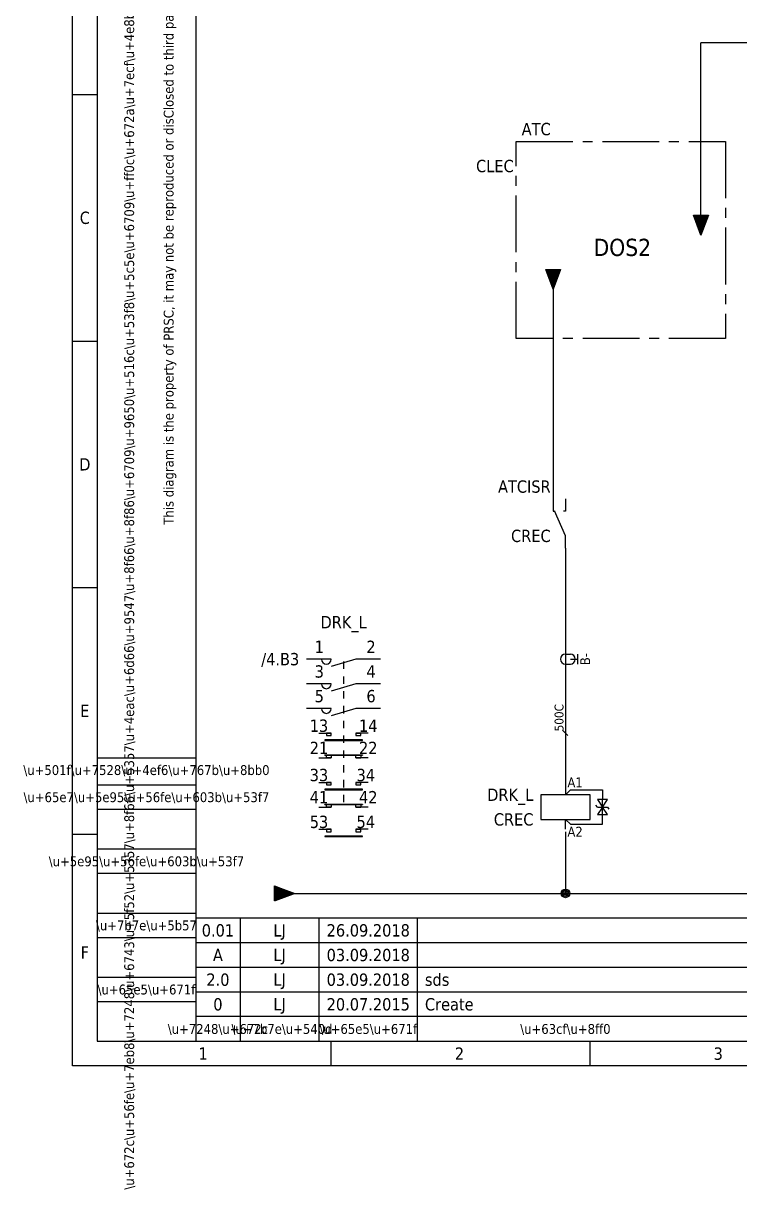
# Model space of a CAD drawing. Extents: x -10 to 420, y -25 to 386.
# Drawn here: x -10 to 135.3, y -25.1 to 211.4 of the extents above; entities that cross this region are included whole.
import ezdxf
from ezdxf.enums import TextEntityAlignment as Align

# ---------------------------------------------------------------- set-up
doc = ezdxf.new("R2010")
doc.units = 0
for name, pattern in [('LTY1', [0]), ('LTY3', [3, 1.5, -1.5]), ('LTY6', [17.5, 11.5, -2, 2, -2])]:
    doc.linetypes.add(name, pattern=pattern)
for name, color, linetype in [('GRAFIK', 7, 'LTY1'), ('PEN1', 7, 'LTY1'), ('PEN2', 7, 'LTY1'), ('PEN3', 7, 'LTY1'), ('PEN4', 7, 'LTY1'), ('PEN5', 7, 'LTY1'), ('PEN6', 7, 'LTY1'), ('SF', 7, 'LTY1'), ('SYMBOL', 7, 'LTY1')]:
    doc.layers.add(name, color=color, linetype=linetype)
doc.styles.get("Standard").update_dxf_attribs({"font": 'Tahoma'})

# ---------------------------------------------------------------- blocks, each defined once
blk = doc.blocks.new('CD_A3L_PRSC_SHH')
at = {"layer": 'PEN2', "linetype": 'LTY1'}
for p, q in [((0, 0), (0, 297)), ((5, 292), (5, 5)), ((0, 197), (5, 197)), ((0, 97), (5, 97)), ((5, 62.5), (25, 62.5)), ((25, 52), (5, 52)), ((0, 47), (5, 47)), ((5, 44), (25, 44)), ((25, 39), (5, 39)), ((5, 31), (25, 31)), ((34, 30), (34, 5)), ((50, 30), (50, 5)), ((70, 5), (70, 30)), ((25, 26), (5, 26)), ((25, 25), (157.5, 25)), ((25, 20), (157.5, 20)), ((5, 18), (25, 18)), ((25, 15), (157.5, 15)), ((25, 13), (5, 13)), ((157.5, 10), (25, 10)), ((5, 5), (25, 5)), ((52.5, 0), (52.5, 5)), ((105, 0), (105, 5)), ((420, 0), (0, 0))]:
    blk.add_line(p, q, dxfattribs=at)
at = {"layer": 'PEN3', "linetype": 'LTY1'}
for p, q in [((25, 292), (25, 5)), ((0, 147), (5, 147)), ((5, 57), (25, 57)), ((415, 30), (25, 30)), ((25, 5), (415, 5))]:
    blk.add_line(p, q, dxfattribs=at)
at = {"layer": 'PEN1', "flags": 8}
blk.add_attdef('CODE_68', text='', height=3.5, rotation=180, dxfattribs=at).set_placement((51.5, 289.25), align=Align.CENTER)
for tag, p in [('CODE_66', (262.5, 20.75)), ('CODE_65', (366, 17.75)), ('CODE_4006', (407.5, 18.25)), ('CODE_12778', (394, 6.75))]:
    blk.add_attdef(tag, text='', height=3.5, dxfattribs=at).set_placement(p, align=Align.CENTER)
blk.add_attdef('CODE_62', text='', height=3.5, dxfattribs=at).set_placement((405.8, 6.75), align=Align.RIGHT)
blk.add_attdef('CODE_71', (409.2, 6.75), '', height=3.5, dxfattribs=at)
at = {"layer": 'PEN2'}
for s, p in [('C', (2.5, 170.75)), ('D', (2.5, 120.75)), ('E', (2.5, 70.75)), ('F', (2.5, 21.75)), ('1', (26.5, 1.25)), ('2', (78.5, 1.25)), ('3', (131, 1.25))]:
    blk.add_text(s, height=2.5, dxfattribs=at).set_placement(p, align=Align.CENTER)
at = {"layer": 'PEN3', "flags": 8}
blk.add_attdef('CODE_2', text='', height=5, dxfattribs=at).set_placement((366, 23.5), align=Align.CENTER)
at = {"layer": 'PEN4'}
for s, p in [('\\u+672c\\u+56fe\\u+7eb8\\u+7248\\u+6743\\u+5f52\\u+5357\\u+8f66\\u+5357\\u+4eac\\u+6d66\\u+9547\\u+8f66\\u+8f86\\u+6709\\u+9650\\u+516c\\u+53f8\\u+5c5e\\u+6709\\u+ff0c\\u+672a\\u+7ecf\\u+4e8b\\u+5148\\u+6388\\u+6743\\u+ff0c\\u+4e0d\\u+5141\\u+8bb8\\u+5411\\u+7b2c\\u+4e09\\u+65b9\\u+6cc4\\u+9732\\u+6216\\u+590d\\u+5236\\u+3002', (12.5, 180.5)), ('This diagram is the property of PRSC, it may not be reproduced or disClosed to third party withOut prior to Authorization.', (20.5, 181.5))]:
    blk.add_text(s, height=2, rotation=90, dxfattribs=at).set_placement(p, align=Align.CENTER)
for s, p in [('\\u+501f\\u+7528\\u+4ef6\\u+767b\\u+8bb0', (15, 59)), ('\\u+65e7\\u+5e95\\u+56fe\\u+603b\\u+53f7', (15, 53.5)), ('\\u+5e95\\u+56fe\\u+603b\\u+53f7', (15, 40.5)), ('\\u+7b7e\\u+5b57', (15, 27.5)), ('\\u+65e5\\u+671f', (15, 14.5)), ('\\u+7248\\u+672c', (29.5, 6.5)), ('\\u+7b7e\\u+540d', (42.5, 6.5)), ('\\u+65e5\\u+671f', (60, 6.5)), ('\\u+63cf\\u+8ff0', (100, 6.5))]:
    blk.add_text(s, height=2, dxfattribs=at).set_placement(p, align=Align.CENTER)
at = {"layer": 'PEN4', "flags": 8}
blk.add_attdef('CODE_72', (390.4, 1.5), '', height=2, dxfattribs=at)
blk = doc.blocks.new('CD_POT_PRSW_W1RR')
at = {"layer": 'PEN1', "linetype": 'LTY1'}
for p, q in [((-4, 1.475), (-3.925, 1.475)), ((-4, 1.45), (-3.85, 1.45)), ((-4, 1.425), (-3.8, 1.425)), ((-4, 1.4), (-3.725, 1.4)), ((-4, 1.375), (-3.65, 1.375)), ((-4, 1.35), (-3.6, 1.35)), ((-4, 1.325), (-3.525, 1.325)), ((-4, 1.3), (-3.45, 1.3)), ((-4, 1.275), (-3.4, 1.275)), ((-4, 1.25), (-3.325, 1.25)), ((-4, 1.225), (-3.25, 1.225)), ((-4, 1.2), (-3.2, 1.2)), ((-4, 1.175), (-3.125, 1.175)), ((-4, 1.15), (-3.05, 1.15)), ((-4, 1.125), (-3, 1.125)), ((-4, 1.1), (-2.925, 1.1)), ((-4, 1.075), (-2.85, 1.075)), ((-4, 1.05), (-2.8, 1.05)), ((-4, 1.025), (-2.725, 1.025)), ((-4, 1), (-2.65, 1)), ((-4, 0.975), (-2.6, 0.975)), ((-4, 0.95), (-2.525, 0.95)), ((-4, 0.925), (-2.45, 0.925)), ((-4, 0.9), (-2.4, 0.9)), ((-4, 0.875), (-2.325, 0.875)), ((-4, 0.85), (-2.25, 0.85)), ((-4, 0.825), (-2.2, 0.825)), ((-4, 0.8), (-2.125, 0.8)), ((-4, 0.775), (-2.05, 0.775)), ((-4, 0.75), (-2, 0.75)), ((-4, 0.725), (-1.925, 0.725)), ((-4, 0.7), (-1.85, 0.7)), ((-4, 0.675), (-1.8, 0.675)), ((-4, 0.65), (-1.725, 0.65)), ((-4, 0.625), (-1.65, 0.625)), ((-4, 0.6), (-1.6, 0.6)), ((-4, 0.575), (-1.525, 0.575)), ((-4, 0.55), (-1.45, 0.55)), ((-4, 0.525), (-1.4, 0.525)), ((-4, 0.5), (-1.325, 0.5)), ((-4, 0.475), (-1.25, 0.475)), ((-4, 0.45), (-1.2, 0.45)), ((-4, 0.425), (-1.125, 0.425)), ((-4, 0.4), (-1.05, 0.4)), ((-4, 0.375), (-1, 0.375)), ((-4, 0.35), (-0.925, 0.35)), ((-4, 0.325), (-0.85, 0.325)), ((-4, 0.3), (-0.8, 0.3)), ((-4, 0.275), (-0.725, 0.275)), ((-4, 0.25), (-0.65, 0.25)), ((-4, 0.225), (-0.6, 0.225)), ((-4, 0.2), (-0.525, 0.2)), ((-4, 0.175), (-0.45, 0.175)), ((-4, 0.15), (-0.4, 0.15)), ((-4, 0.125), (-0.325, 0.125)), ((-4, 0.1), (-0.25, 0.1)), ((-4, 0.075), (-0.2, 0.075)), ((-4, 0.05), (-0.125, 0.05)), ((-4, 0.025), (-0.05, 0.025)), ((-4, 0), (0, 0)), ((-4, -0.025), (-0.05, -0.025)), ((-4, -0.05), (-0.125, -0.05)), ((-4, -0.075), (-0.2, -0.075)), ((-4, -0.1), (-0.25, -0.1)), ((-4, -0.125), (-0.325, -0.125)), ((-4, -0.15), (-0.4, -0.15)), ((-4, -0.175), (-0.45, -0.175)), ((-4, -0.2), (-0.525, -0.2)), ((-4, -0.225), (-0.6, -0.225)), ((-4, -0.25), (-0.65, -0.25)), ((-4, -0.275), (-0.725, -0.275)), ((-4, -0.3), (-0.8, -0.3)), ((-4, -0.325), (-0.85, -0.325)), ((-4, -0.35), (-0.925, -0.35)), ((-4, -0.375), (-1, -0.375)), ((-4, -0.4), (-1.05, -0.4)), ((-4, -0.425), (-1.125, -0.425)), ((-4, -0.45), (-1.2, -0.45)), ((-4, -0.475), (-1.25, -0.475)), ((-4, -0.5), (-1.325, -0.5)), ((-4, -0.525), (-1.4, -0.525)), ((-4, -0.55), (-1.45, -0.55)), ((-4, -0.575), (-1.525, -0.575)), ((-4, -0.6), (-1.6, -0.6)), ((-4, -0.625), (-1.65, -0.625)), ((-4, -0.65), (-1.725, -0.65)), ((-4, -0.675), (-1.8, -0.675)), ((-4, -0.7), (-1.85, -0.7)), ((-4, -0.725), (-1.925, -0.725)), ((-4, -0.75), (-2, -0.75)), ((-4, -0.775), (-2.05, -0.775)), ((-4, -0.8), (-2.125, -0.8)), ((-4, -0.825), (-2.2, -0.825)), ((-4, -0.85), (-2.25, -0.85)), ((-4, -0.875), (-2.325, -0.875)), ((-4, -0.9), (-2.4, -0.9)), ((-4, -0.925), (-2.45, -0.925)), ((-4, -0.95), (-2.525, -0.95)), ((-4, -0.975), (-2.6, -0.975)), ((-4, -1), (-2.65, -1)), ((-4, -1.025), (-2.725, -1.025)), ((-4, -1.05), (-2.8, -1.05)), ((-4, -1.075), (-2.85, -1.075)), ((-4, -1.1), (-2.925, -1.1)), ((-4, -1.125), (-3, -1.125)), ((-4, -1.15), (-3.05, -1.15)), ((-4, -1.175), (-3.125, -1.175)), ((-4, -1.2), (-3.2, -1.2)), ((-4, -1.225), (-3.25, -1.225)), ((-4, -1.25), (-3.325, -1.25)), ((-4, -1.275), (-3.4, -1.275)), ((-4, -1.3), (-3.45, -1.3)), ((-4, -1.325), (-3.525, -1.325)), ((-4, -1.35), (-3.6, -1.35)), ((-4, -1.375), (-3.65, -1.375)), ((-4, -1.4), (-3.725, -1.4)), ((-4, -1.425), (-3.8, -1.425)), ((-4, -1.45), (-3.85, -1.45)), ((-4, -1.475), (-3.925, -1.475))]:
    blk.add_line(p, q, dxfattribs=at)
at = {"layer": 'PEN5', "linetype": 'LTY1'}
for p, q in [((-4, -1.5), (-4, 1.5)), ((-4, 1.5), (0, 0)), ((0, 0), (-4, -1.5))]:
    blk.add_line(p, q, dxfattribs=at)
at = {"layer": 'PEN2', "flags": 8}
blk.add_attdef('CODE_10', text='', height=2.5, dxfattribs=at).set_placement((-4.5, -1.25), align=Align.RIGHT)
blk = doc.blocks.new('CD_POT_PRSW_W1DU')
at = {"layer": 'PEN1', "linetype": 'LTY1'}
for p, q in [((-1.5, 0), (1.5, 0)), ((-1.475, -0.025), (1.475, -0.025)), ((-1.475, -0.05), (1.475, -0.05)), ((-1.45, -0.075), (1.45, -0.075)), ((-1.45, -0.1), (1.45, -0.1)), ((-1.45, -0.125), (1.45, -0.125)), ((-1.425, -0.15), (1.425, -0.15)), ((-1.425, -0.175), (1.425, -0.175)), ((-1.425, -0.2), (1.425, -0.2)), ((-1.4, -0.225), (1.4, -0.225)), ((-1.4, -0.25), (1.4, -0.25)), ((-1.375, -0.275), (1.375, -0.275)), ((-1.375, -0.3), (1.375, -0.3)), ((-1.375, -0.325), (1.375, -0.325)), ((-1.35, -0.35), (1.35, -0.35)), ((-1.35, -0.375), (1.35, -0.375)), ((-1.35, -0.4), (1.35, -0.4)), ((-1.325, -0.425), (1.325, -0.425)), ((-1.325, -0.45), (1.325, -0.45)), ((-1.3, -0.475), (1.3, -0.475)), ((-1.3, -0.5), (1.3, -0.5)), ((-1.3, -0.525), (1.3, -0.525)), ((-1.275, -0.55), (1.275, -0.55)), ((-1.275, -0.575), (1.275, -0.575)), ((-1.275, -0.6), (1.275, -0.6)), ((-1.25, -0.625), (1.25, -0.625)), ((-1.25, -0.65), (1.25, -0.65)), ((-1.225, -0.675), (1.225, -0.675)), ((-1.225, -0.7), (1.225, -0.7)), ((-1.225, -0.725), (1.225, -0.725)), ((-1.2, -0.75), (1.2, -0.75)), ((-1.2, -0.775), (1.2, -0.775)), ((-1.2, -0.8), (1.2, -0.8)), ((-1.175, -0.825), (1.175, -0.825)), ((-1.175, -0.85), (1.175, -0.85)), ((-1.15, -0.875), (1.15, -0.875)), ((-1.15, -0.9), (1.15, -0.9)), ((-1.15, -0.925), (1.15, -0.925)), ((-1.125, -0.95), (1.125, -0.95)), ((-1.125, -0.975), (1.125, -0.975)), ((-1.125, -1), (1.125, -1)), ((-1.1, -1.025), (1.1, -1.025)), ((-1.1, -1.05), (1.1, -1.05)), ((-1.075, -1.075), (1.075, -1.075)), ((-1.075, -1.1), (1.075, -1.1)), ((-1.075, -1.125), (1.075, -1.125)), ((-1.05, -1.15), (1.05, -1.15)), ((-1.05, -1.175), (1.05, -1.175)), ((-1.05, -1.2), (1.05, -1.2)), ((-1.025, -1.225), (1.025, -1.225)), ((-1.025, -1.25), (1.025, -1.25)), ((-1, -1.275), (1, -1.275)), ((-1, -1.3), (1, -1.3)), ((-1, -1.325), (1, -1.325)), ((-0.975, -1.35), (0.975, -1.35)), ((-0.975, -1.375), (0.975, -1.375)), ((-0.975, -1.4), (0.975, -1.4)), ((-0.95, -1.425), (0.95, -1.425)), ((-0.95, -1.45), (0.95, -1.45)), ((-0.925, -1.475), (0.925, -1.475)), ((-0.925, -1.5), (0.925, -1.5)), ((-0.925, -1.525), (0.925, -1.525)), ((-0.9, -1.55), (0.9, -1.55)), ((-0.9, -1.575), (0.9, -1.575)), ((-0.9, -1.6), (0.9, -1.6)), ((-0.875, -1.625), (0.875, -1.625)), ((-0.875, -1.65), (0.875, -1.65)), ((-0.85, -1.675), (0.85, -1.675)), ((-0.85, -1.7), (0.85, -1.7)), ((-0.85, -1.725), (0.85, -1.725)), ((-0.825, -1.75), (0.825, -1.75)), ((-0.825, -1.775), (0.825, -1.775)), ((-0.825, -1.8), (0.825, -1.8)), ((-0.8, -1.825), (0.8, -1.825)), ((-0.8, -1.85), (0.8, -1.85)), ((-0.775, -1.875), (0.775, -1.875)), ((-0.775, -1.9), (0.775, -1.9)), ((-0.775, -1.925), (0.775, -1.925)), ((-0.75, -1.95), (0.75, -1.95)), ((-0.75, -1.975), (0.75, -1.975)), ((-0.75, -2), (0.75, -2)), ((-0.725, -2.025), (0.725, -2.025)), ((-0.725, -2.05), (0.725, -2.05)), ((-0.7, -2.075), (0.7, -2.075)), ((-0.7, -2.1), (0.7, -2.1)), ((-0.7, -2.125), (0.7, -2.125)), ((-0.675, -2.15), (0.675, -2.15)), ((-0.675, -2.175), (0.675, -2.175)), ((-0.675, -2.2), (0.675, -2.2)), ((-0.65, -2.225), (0.65, -2.225)), ((-0.65, -2.25), (0.65, -2.25)), ((-0.625, -2.275), (0.625, -2.275)), ((-0.625, -2.3), (0.625, -2.3)), ((-0.625, -2.325), (0.625, -2.325)), ((-0.6, -2.35), (0.6, -2.35)), ((-0.6, -2.375), (0.6, -2.375)), ((-0.6, -2.4), (0.6, -2.4)), ((-0.575, -2.425), (0.575, -2.425)), ((-0.575, -2.45), (0.575, -2.45)), ((-0.55, -2.475), (0.55, -2.475)), ((-0.55, -2.5), (0.55, -2.5)), ((-0.55, -2.525), (0.55, -2.525)), ((-0.525, -2.55), (0.525, -2.55)), ((-0.525, -2.575), (0.525, -2.575)), ((-0.525, -2.6), (0.525, -2.6)), ((-0.5, -2.625), (0.5, -2.625)), ((-0.5, -2.65), (0.5, -2.65)), ((-0.475, -2.675), (0.475, -2.675)), ((-0.475, -2.7), (0.475, -2.7)), ((-0.475, -2.725), (0.475, -2.725)), ((-0.45, -2.75), (0.45, -2.75)), ((-0.45, -2.775), (0.45, -2.775)), ((-0.45, -2.8), (0.45, -2.8)), ((-0.425, -2.825), (0.425, -2.825)), ((-0.425, -2.85), (0.425, -2.85)), ((-0.4, -2.875), (0.4, -2.875)), ((-0.4, -2.9), (0.4, -2.9)), ((-0.4, -2.925), (0.4, -2.925)), ((-0.375, -2.95), (0.375, -2.95)), ((-0.375, -2.975), (0.375, -2.975)), ((-0.375, -3), (0.375, -3)), ((-0.35, -3.025), (0.35, -3.025)), ((-0.35, -3.05), (0.35, -3.05)), ((-0.325, -3.075), (0.325, -3.075)), ((-0.325, -3.1), (0.325, -3.1)), ((-0.325, -3.125), (0.325, -3.125)), ((-0.3, -3.15), (0.3, -3.15)), ((-0.3, -3.175), (0.3, -3.175)), ((-0.3, -3.2), (0.3, -3.2)), ((-0.275, -3.225), (0.275, -3.225)), ((-0.275, -3.25), (0.275, -3.25)), ((-0.25, -3.275), (0.25, -3.275)), ((-0.25, -3.3), (0.25, -3.3)), ((-0.25, -3.325), (0.25, -3.325)), ((-0.225, -3.35), (0.225, -3.35)), ((-0.225, -3.375), (0.225, -3.375)), ((-0.225, -3.4), (0.225, -3.4)), ((-0.2, -3.425), (0.2, -3.425)), ((-0.2, -3.45), (0.2, -3.45)), ((-0.175, -3.475), (0.175, -3.475)), ((-0.175, -3.5), (0.175, -3.5)), ((-0.175, -3.525), (0.175, -3.525)), ((-0.15, -3.55), (0.15, -3.55)), ((-0.15, -3.575), (0.15, -3.575)), ((-0.15, -3.6), (0.15, -3.6)), ((-0.125, -3.625), (0.125, -3.625)), ((-0.125, -3.65), (0.125, -3.65)), ((-0.1, -3.675), (0.1, -3.675)), ((-0.1, -3.7), (0.1, -3.7)), ((-0.1, -3.725), (0.1, -3.725)), ((-0.075, -3.75), (0.075, -3.75)), ((-0.075, -3.775), (0.075, -3.775)), ((-0.075, -3.8), (0.075, -3.8)), ((-0.05, -3.825), (0.05, -3.825)), ((-0.05, -3.85), (0.05, -3.85)), ((-0.025, -3.875), (0.025, -3.875)), ((-0.025, -3.9), (0.025, -3.9)), ((-0.025, -3.925), (0.025, -3.925))]:
    blk.add_line(p, q, dxfattribs=at)
at = {"layer": 'PEN5', "linetype": 'LTY1'}
for p, q in [((-1.5, 0), (1.5, 0)), ((0, -4), (-1.5, 0)), ((1.5, 0), (0, -4))]:
    blk.add_line(p, q, dxfattribs=at)
at = {"layer": 'PEN2', "flags": 8}
blk.add_attdef('CODE_10', text='', height=2.5, rotation=90, dxfattribs=at).set_placement((1.25, -4.5), align=Align.RIGHT)
blk = doc.blocks.new('CD_POT_PRSW_W1DD')
at = {"layer": 'PEN1', "linetype": 'LTY1'}
for p, q in [((-1.5, 4), (1.5, 4)), ((-1.475, 3.975), (1.475, 3.975)), ((-1.475, 3.95), (1.475, 3.95)), ((-1.45, 3.925), (1.45, 3.925)), ((-1.45, 3.9), (1.45, 3.9)), ((-1.45, 3.875), (1.45, 3.875)), ((-1.425, 3.85), (1.425, 3.85)), ((-1.425, 3.825), (1.425, 3.825)), ((-1.425, 3.8), (1.425, 3.8)), ((-1.4, 3.775), (1.4, 3.775)), ((-1.4, 3.75), (1.4, 3.75)), ((-1.375, 3.725), (1.375, 3.725)), ((-1.375, 3.7), (1.375, 3.7)), ((-1.375, 3.675), (1.375, 3.675)), ((-1.35, 3.65), (1.35, 3.65)), ((-1.35, 3.625), (1.35, 3.625)), ((-1.35, 3.6), (1.35, 3.6)), ((-1.325, 3.575), (1.325, 3.575)), ((-1.325, 3.55), (1.325, 3.55)), ((-1.3, 3.525), (1.3, 3.525)), ((-1.3, 3.5), (1.3, 3.5)), ((-1.3, 3.475), (1.3, 3.475)), ((-1.275, 3.45), (1.275, 3.45)), ((-1.275, 3.425), (1.275, 3.425)), ((-1.275, 3.4), (1.275, 3.4)), ((-1.25, 3.375), (1.25, 3.375)), ((-1.25, 3.35), (1.25, 3.35)), ((-1.225, 3.325), (1.225, 3.325)), ((-1.225, 3.3), (1.225, 3.3)), ((-1.225, 3.275), (1.225, 3.275)), ((-1.2, 3.25), (1.2, 3.25)), ((-1.2, 3.225), (1.2, 3.225)), ((-1.2, 3.2), (1.2, 3.2)), ((-1.175, 3.175), (1.175, 3.175)), ((-1.175, 3.15), (1.175, 3.15)), ((-1.15, 3.125), (1.15, 3.125)), ((-1.15, 3.1), (1.15, 3.1)), ((-1.15, 3.075), (1.15, 3.075)), ((-1.125, 3.05), (1.125, 3.05)), ((-1.125, 3.025), (1.125, 3.025)), ((-1.125, 3), (1.125, 3)), ((-1.1, 2.975), (1.1, 2.975)), ((-1.1, 2.95), (1.1, 2.95)), ((-1.075, 2.925), (1.075, 2.925)), ((-1.075, 2.9), (1.075, 2.9)), ((-1.075, 2.875), (1.075, 2.875)), ((-1.05, 2.85), (1.05, 2.85)), ((-1.05, 2.825), (1.05, 2.825)), ((-1.05, 2.8), (1.05, 2.8)), ((-1.025, 2.775), (1.025, 2.775)), ((-1.025, 2.75), (1.025, 2.75)), ((-1, 2.725), (1, 2.725)), ((-1, 2.7), (1, 2.7)), ((-1, 2.675), (1, 2.675)), ((-0.975, 2.65), (0.975, 2.65)), ((-0.975, 2.625), (0.975, 2.625)), ((-0.975, 2.6), (0.975, 2.6)), ((-0.95, 2.575), (0.95, 2.575)), ((-0.95, 2.55), (0.95, 2.55)), ((-0.925, 2.525), (0.925, 2.525)), ((-0.925, 2.5), (0.925, 2.5)), ((-0.925, 2.475), (0.925, 2.475)), ((-0.9, 2.45), (0.9, 2.45)), ((-0.9, 2.425), (0.9, 2.425)), ((-0.9, 2.4), (0.9, 2.4)), ((-0.875, 2.375), (0.875, 2.375)), ((-0.875, 2.35), (0.875, 2.35)), ((-0.85, 2.325), (0.85, 2.325)), ((-0.85, 2.3), (0.85, 2.3)), ((-0.85, 2.275), (0.85, 2.275)), ((-0.825, 2.25), (0.825, 2.25)), ((-0.825, 2.225), (0.825, 2.225)), ((-0.825, 2.2), (0.825, 2.2)), ((-0.8, 2.175), (0.8, 2.175)), ((-0.8, 2.15), (0.8, 2.15)), ((-0.775, 2.125), (0.775, 2.125)), ((-0.775, 2.1), (0.775, 2.1)), ((-0.775, 2.075), (0.775, 2.075)), ((-0.75, 2.05), (0.75, 2.05)), ((-0.75, 2.025), (0.75, 2.025)), ((-0.75, 2), (0.75, 2)), ((-0.725, 1.975), (0.725, 1.975)), ((-0.725, 1.95), (0.725, 1.95)), ((-0.7, 1.925), (0.7, 1.925)), ((-0.7, 1.9), (0.7, 1.9)), ((-0.7, 1.875), (0.7, 1.875)), ((-0.675, 1.85), (0.675, 1.85)), ((-0.675, 1.825), (0.675, 1.825)), ((-0.675, 1.8), (0.675, 1.8)), ((-0.65, 1.775), (0.65, 1.775)), ((-0.65, 1.75), (0.65, 1.75)), ((-0.625, 1.725), (0.625, 1.725)), ((-0.625, 1.7), (0.625, 1.7)), ((-0.625, 1.675), (0.625, 1.675)), ((-0.6, 1.65), (0.6, 1.65)), ((-0.6, 1.625), (0.6, 1.625)), ((-0.6, 1.6), (0.6, 1.6)), ((-0.575, 1.575), (0.575, 1.575)), ((-0.575, 1.55), (0.575, 1.55)), ((-0.55, 1.525), (0.55, 1.525)), ((-0.55, 1.5), (0.55, 1.5)), ((-0.55, 1.475), (0.55, 1.475)), ((-0.525, 1.45), (0.525, 1.45)), ((-0.525, 1.425), (0.525, 1.425)), ((-0.525, 1.4), (0.525, 1.4)), ((-0.5, 1.375), (0.5, 1.375)), ((-0.5, 1.35), (0.5, 1.35)), ((-0.475, 1.325), (0.475, 1.325)), ((-0.475, 1.3), (0.475, 1.3)), ((-0.475, 1.275), (0.475, 1.275)), ((-0.45, 1.25), (0.45, 1.25)), ((-0.45, 1.225), (0.45, 1.225)), ((-0.45, 1.2), (0.45, 1.2)), ((-0.425, 1.175), (0.425, 1.175)), ((-0.425, 1.15), (0.425, 1.15)), ((-0.4, 1.125), (0.4, 1.125)), ((-0.4, 1.1), (0.4, 1.1)), ((-0.4, 1.075), (0.4, 1.075)), ((-0.375, 1.05), (0.375, 1.05)), ((-0.375, 1.025), (0.375, 1.025)), ((-0.375, 1), (0.375, 1)), ((-0.35, 0.975), (0.35, 0.975)), ((-0.35, 0.95), (0.35, 0.95)), ((-0.325, 0.925), (0.325, 0.925)), ((-0.325, 0.9), (0.325, 0.9)), ((-0.325, 0.875), (0.325, 0.875)), ((-0.3, 0.85), (0.3, 0.85)), ((-0.3, 0.825), (0.3, 0.825)), ((-0.3, 0.8), (0.3, 0.8)), ((-0.275, 0.775), (0.275, 0.775)), ((-0.275, 0.75), (0.275, 0.75)), ((-0.25, 0.725), (0.25, 0.725)), ((-0.25, 0.7), (0.25, 0.7)), ((-0.25, 0.675), (0.25, 0.675)), ((-0.225, 0.65), (0.225, 0.65)), ((-0.225, 0.625), (0.225, 0.625)), ((-0.225, 0.6), (0.225, 0.6)), ((-0.2, 0.575), (0.2, 0.575)), ((-0.2, 0.55), (0.2, 0.55)), ((-0.175, 0.525), (0.175, 0.525)), ((-0.175, 0.5), (0.175, 0.5)), ((-0.175, 0.475), (0.175, 0.475)), ((-0.15, 0.45), (0.15, 0.45)), ((-0.15, 0.425), (0.15, 0.425)), ((-0.15, 0.4), (0.15, 0.4)), ((-0.125, 0.375), (0.125, 0.375)), ((-0.125, 0.35), (0.125, 0.35)), ((-0.1, 0.325), (0.1, 0.325)), ((-0.1, 0.3), (0.1, 0.3)), ((-0.1, 0.275), (0.1, 0.275)), ((-0.075, 0.25), (0.075, 0.25)), ((-0.075, 0.225), (0.075, 0.225)), ((-0.075, 0.2), (0.075, 0.2)), ((-0.05, 0.175), (0.05, 0.175)), ((-0.05, 0.15), (0.05, 0.15)), ((-0.025, 0.125), (0.025, 0.125)), ((-0.025, 0.1), (0.025, 0.1)), ((-0.025, 0.075), (0.025, 0.075))]:
    blk.add_line(p, q, dxfattribs=at)
at = {"layer": 'PEN5', "linetype": 'LTY1'}
for p, q in [((-1.5, 4), (1.5, 4)), ((0, 0), (-1.5, 4)), ((1.5, 4), (0, 0))]:
    blk.add_line(p, q, dxfattribs=at)
at = {"layer": 'PEN2', "flags": 8}
blk.add_attdef('CODE_10', (1.25, 4.5), '', height=2.5, rotation=90, dxfattribs=at)
blk = doc.blocks.new('CD_FRAME_DEV_P02')
at = {"layer": 'PEN2', "flags": 8}
for tag, p in [('CODE_4', (-0.5, -1.25)), ('CODE_3', (-0.5, -6.25))]:
    blk.add_attdef(tag, text='', height=2.5, dxfattribs=at).set_placement(p, align=Align.RIGHT)
blk = doc.blocks.new('CD_W_PR_WIRE')
at = {"layer": 'PEN6', "linetype": 'LTY1'}
blk.add_line((-0.5, 0.5), (0.5, -0.5), dxfattribs=at)
at = {"layer": 'PEN4', "flags": 8}
for tag in ['CODE_120', 'CODE_373']:
    blk.add_attdef(tag, (-0.4, 0.35), '', height=1.8, rotation=90, dxfattribs=at)
blk = doc.blocks.new('CD_W_PR_SH_POINT')
at = {"layer": 'PEN1', "linetype": 'LTY1'}
for p, q in [((-1, 0), (-1, -1)), ((1, 0), (1, -1)), ((0, -1), (0, -2.5)), ((-1, -2.5), (1, -2.5))]:
    blk.add_line(p, q, dxfattribs=at)
for centre, start, end in [((0, 0), 0, 180), ((0, -1), 180, 360)]:
    blk.add_arc(centre, 1, start, end, dxfattribs=at)
at = {"layer": 'PEN4', "flags": 8}
blk.add_attdef('CODE_4', text='', height=2, dxfattribs=at).set_placement((0, -5), align=Align.CENTER)
blk = doc.blocks.new('CD_K_PRSW_M3032')
at = {"layer": 'PEN1', "linetype": 'LTY1'}
for p, q in [((0, 0), (0, -2.5)), ((-5, -2.5), (-5, -7.5)), ((5, -2.5), (-5, -2.5)), ((5, -7.5), (5, -2.5)), ((-5, -7.5), (5, -7.5)), ((0, -9.5), (0, -7.5))]:
    blk.add_line(p, q, dxfattribs=at)
at = {"layer": 'PEN2', "flags": 8}
for tag, p in [('CODE_4', (-6.5, -3.75)), ('CODE_3', (-6.5, -8.75)), ('CODE_10', (-9, -33.75)), ('CODE_10', (-9, -38.75)), ('CODE_10', (-9, -43.75)), ('CODE_10', (-9, -48.75)), ('CODE_10', (-9, -53.75)), ('CODE_10', (-9, -58.75)), ('CODE_10', (-9, -63.75)), ('CODE_10', (-9, -68.25))]:
    blk.add_attdef(tag, text='', height=2.5, dxfattribs=at).set_placement(p, align=Align.RIGHT)
at = {"layer": 'PEN4', "flags": 8}
for p in [(0.4, -1), (0.4, -11)]:
    blk.add_attdef('CODE_21', p, '', height=2, dxfattribs=at)
blk = doc.blocks.new('CD_K_PRSW_SMDD')
at = {"layer": 'PEN4', "linetype": 'LTY1'}
for p, q in [((0, 0), (1, 1)), ((1, 1), (7.5, 1)), ((7.5, 1), (7.5, -1)), ((6.5, -2.5), (6.2, -2.1)), ((8.5, -1), (6.5, -1)), ((6.5, -1), (7.5, -2.5)), ((7.5, -6), (7.5, -1)), ((7.5, -2.5), (8.5, -1)), ((6.5, -2.5), (8.5, -2.5)), ((7.5, -2.5), (6.5, -4)), ((6.5, -4), (8.5, -4)), ((8.5, -4), (7.5, -2.5)), ((8.5, -2.5), (8.8, -2.9)), ((0, -5), (1, -6)), ((1, -6), (7.5, -6))]:
    blk.add_line(p, q, dxfattribs=at)
blk = doc.blocks.new('CD_K_PRSW_ACO')
at = {"layer": 'PEN1', "linetype": 'LTY1'}
for p, q in [((0, 0), (0, -2.5)), ((2.5, 0), (2.5, -2.5)), ((0, -2.5), (0.4, -2.5)), ((2.5, -7.5), (0.3, -2.4)), ((2.5, -2.5), (2.1, -2.5)), ((2.5, -10), (2.5, -7.5))]:
    blk.add_line(p, q, dxfattribs=at)
at = {"layer": 'PEN2', "flags": 8}
for tag, p in [('CODE_4', (-0.5, -2.75)), ('CODE_10', (-0.5, -6.25)), ('CODE_3', (-0.5, -9.75))]:
    blk.add_attdef(tag, text='', height=2.5, dxfattribs=at).set_placement(p, align=Align.RIGHT)
at = {"layer": 'PEN4', "flags": 8}
for p in [(0, -1), (5, -1)]:
    blk.add_attdef('CODE_21', text='', height=2, dxfattribs=at).set_placement(p, align=Align.CENTER)
blk.add_attdef('CODE_21', (2.9, -11), '', height=2, dxfattribs=at)
blk = doc.blocks.new('SM_PRSC_REV_')
at = {"layer": 'PEN2', "flags": 8}
for tag, p in [('CODE_12778', (4.5, 1.25)), ('CODE_5902', (17, 1.25)), ('CODE_12782', (35, 1.25))]:
    blk.add_attdef(tag, text='', height=2.5, dxfattribs=at).set_placement(p, align=Align.CENTER)
blk.add_attdef('CODE_12783', (46.5, 1.25), '', height=2.5, dxfattribs=at)

msp = doc.modelspace()

# ---------------------------------------------------------------- linework, layer by layer
at = {"layer": 'PEN1', "linetype": 'LTY1'}
for p, q in [((127.5, 172.5), (127.5, 207.5)), ((182.5, 207.5), (127.5, 207.5)), ((97.5, 157.5), (97.5, 115)), ((100, 105), (100, 57.5)), ((52.5, 82.5), (47.5, 82.5)), ((57.5, 82.5), (52.5, 81)), ((62.5, 82.5), (57.5, 82.5)), ((52.5, 77.5), (47.5, 77.5)), ((57.5, 77.5), (52.5, 76)), ((62.5, 77.5), (57.5, 77.5)), ((52.5, 72.5), (47.5, 72.5)), ((57.5, 72.5), (52.5, 71)), ((62.5, 72.5), (57.5, 72.5)), ((50, 67.5), (52.5, 67.5)), ((51.5, 67.5), (51.5, 67)), ((52.5, 67.5), (51.5, 67.5)), ((51.5, 67.5), (52.5, 67.5)), ((51.5, 67), (52.5, 67)), ((51.5, 67), (52.5, 67)), ((52.5, 67), (52.5, 67.5)), ((60, 67.5), (57.5, 67.5)), ((57.5, 67.5), (57.5, 67)), ((58.5, 67.5), (57.5, 67.5)), ((57.5, 67.5), (58.5, 67.5)), ((57.5, 67), (58.5, 67)), ((57.5, 67), (58.5, 67)), ((58.5, 67), (58.5, 67.5)), ((51.2, 66.1), (51.2, 66)), ((58.8, 66.1), (51.2, 66.1)), ((51.2, 66), (58.8, 66)), ((51.2, 66), (58.8, 66)), ((58.8, 66), (58.8, 66.1)), ((50, 62.5), (52.5, 62.5)), ((51.2, 63), (51.2, 63.1)), ((51.2, 63.1), (58.8, 63.1)), ((58.8, 63), (51.2, 63)), ((51.2, 63), (58.8, 63)), ((51.5, 62.5), (51.5, 63)), ((51.5, 63), (52.5, 63)), ((51.5, 63), (52.5, 63)), ((52.5, 62.5), (51.5, 62.5)), ((51.5, 62.5), (52.5, 62.5)), ((52.5, 63), (52.5, 62.5)), ((57.5, 62.5), (57.5, 63)), ((57.5, 63), (58.5, 63)), ((57.5, 63), (58.5, 63)), ((60, 62.5), (57.5, 62.5)), ((58.5, 62.5), (57.5, 62.5)), ((57.5, 62.5), (58.5, 62.5)), ((58.5, 63), (58.5, 62.5)), ((58.8, 63.1), (58.8, 63)), ((50, 57.5), (52.5, 57.5)), ((51.5, 57.5), (51.5, 57)), ((52.5, 57.5), (51.5, 57.5)), ((51.5, 57.5), (52.5, 57.5)), ((51.5, 57), (52.5, 57)), ((51.5, 57), (52.5, 57)), ((52.5, 57), (52.5, 57.5)), ((60, 57.5), (57.5, 57.5)), ((57.5, 57.5), (57.5, 57)), ((58.5, 57.5), (57.5, 57.5)), ((57.5, 57.5), (58.5, 57.5)), ((57.5, 57), (58.5, 57)), ((57.5, 57), (58.5, 57)), ((58.5, 57), (58.5, 57.5)), ((51.2, 56.1), (51.2, 56)), ((58.8, 56.1), (51.2, 56.1)), ((51.2, 56), (58.8, 56)), ((51.2, 56), (58.8, 56)), ((58.8, 56), (58.8, 56.1)), ((50, 52.5), (52.5, 52.5)), ((51.2, 53), (51.2, 53.1)), ((51.2, 53.1), (58.8, 53.1)), ((58.8, 53), (51.2, 53)), ((51.2, 53), (58.8, 53)), ((51.5, 52.5), (51.5, 53)), ((51.5, 53), (52.5, 53)), ((51.5, 53), (52.5, 53)), ((52.5, 52.5), (51.5, 52.5)), ((51.5, 52.5), (52.5, 52.5)), ((52.5, 53), (52.5, 52.5)), ((57.5, 52.5), (57.5, 53)), ((57.5, 53), (58.5, 53)), ((57.5, 53), (58.5, 53)), ((60, 52.5), (57.5, 52.5)), ((58.5, 52.5), (57.5, 52.5)), ((57.5, 52.5), (58.5, 52.5)), ((58.5, 53), (58.5, 52.5)), ((58.8, 53.1), (58.8, 53)), ((50, 48), (52.5, 48)), ((51.5, 48), (51.5, 47.5)), ((52.5, 48), (51.5, 48)), ((51.5, 48), (52.5, 48)), ((51.5, 47.5), (52.5, 47.5)), ((51.5, 47.5), (52.5, 47.5)), ((52.5, 47.5), (52.5, 48)), ((60, 48), (57.5, 48)), ((57.5, 48), (57.5, 47.5)), ((58.5, 48), (57.5, 48)), ((57.5, 48), (58.5, 48)), ((57.5, 47.5), (58.5, 47.5)), ((57.5, 47.5), (58.5, 47.5)), ((58.5, 47.5), (58.5, 48)), ((100, 47.5), (100, 35)), ((51.2, 46.6), (51.2, 46.5)), ((58.8, 46.6), (51.2, 46.6)), ((51.2, 46.5), (58.8, 46.5)), ((51.2, 46.5), (58.8, 46.5)), ((58.8, 46.5), (58.8, 46.6)), ((45, 35), (100, 35)), ((100, 35), (182.5, 35))]:
    msp.add_line(p, q, dxfattribs=at)
at = {"layer": 'PEN1', "linetype": 'LTY3'}
msp.add_line((55, 82), (55, 53), dxfattribs=at)
at = {"layer": 'PEN1', "linetype": 'LTY1'}
for radius in [0.875, 0.875, 0.875, 0.625, 0.625, 0.625, 0.375, 0.375, 0.375]:
    msp.add_circle((100, 35), radius, dxfattribs=at)
for centre in [(51.5, 82.5), (51.5, 77.5), (51.5, 72.5)]:
    msp.add_arc(centre, 1, 180, 360, dxfattribs=at)
at = {"layer": 'PEN6', "linetype": 'LTY6'}
for p, q in [((90, 187.5), (132.5, 187.5)), ((90, 147.5), (90, 187.5)), ((132.5, 187.5), (132.5, 147.5)), ((132.5, 147.5), (90, 147.5))]:
    msp.add_line(p, q, dxfattribs=at)

# ---------------------------------------------------------------- block references
at = {"layer": 'GRAFIK'}
msp.add_blockref('CD_K_PRSW_SMDD', (100, 55), dxfattribs=at)
at = {"layer": 'SF'}
msp.add_blockref('CD_A3L_PRSC_SHH', (0, 0), dxfattribs=at)
at = {"layer": 'SYMBOL'}
ref = msp.add_blockref('CD_FRAME_DEV_P02', (90, 187.5), dxfattribs=at)
ref.add_attrib('CODE_4', 'ATC', dxfattribs={"layer": 'PEN2', "height": 2.5, "flags": 8}).set_placement((97, 188.75), align=Align.RIGHT)
ref.add_attrib('CODE_3', 'CLEC', dxfattribs={"layer": 'PEN2', "height": 2.5, "flags": 8}).set_placement((89.5, 181.25), align=Align.RIGHT)
for name, p in [('CD_POT_PRSW_W1DU', (127.5, 172.5)), ('CD_POT_PRSW_W1DD', (97.5, 157.5)), ('CD_W_PR_WIRE', (100, 67.5)), ('CD_POT_PRSW_W1RR', (45, 35))]:
    msp.add_blockref(name, p, dxfattribs=at)
ref = msp.add_blockref('CD_K_PRSW_ACO', (97.5, 115), dxfattribs=at)
ref.add_attrib('CODE_4', 'ATCISR', dxfattribs={"layer": 'PEN2', "height": 2.5, "flags": 8}).set_placement((97, 116.25), align=Align.RIGHT)
ref.add_attrib('CODE_3', 'CREC', dxfattribs={"layer": 'PEN2', "height": 2.5, "flags": 8}).set_placement((97, 106.25), align=Align.RIGHT)
at = {"layer": 'SYMBOL', "rotation": 90}
msp.add_blockref('CD_W_PR_SH_POINT', (100, 82.5), dxfattribs=at).add_auto_attribs({'CODE_4': 'B-'})
at = {"layer": 'SYMBOL'}
ref = msp.add_blockref('CD_K_PRSW_M3032', (100, 57.5), dxfattribs=at)
ref.add_attrib('CODE_4', 'DRK_L', dxfattribs={"layer": 'PEN2', "height": 2.5, "flags": 8}).set_placement((93.5, 53.75), align=Align.RIGHT)
ref.add_attrib('CODE_3', 'CREC', dxfattribs={"layer": 'PEN2', "height": 2.5, "flags": 8}).set_placement((93.5, 48.75), align=Align.RIGHT)
ref.add_attrib('CODE_21', 'A1', (100.4, 56.5), dxfattribs={"layer": 'PEN4', "height": 2, "flags": 8})
ref.add_attrib('CODE_21', 'A2', (100.4, 46.5), dxfattribs={"layer": 'PEN4', "height": 2, "flags": 8})
for p, values in [((25, 25), {'CODE_12778': '0.01', 'CODE_12782': '26.09.2018', 'CODE_5902': 'LJ'}), ((25, 20), {'CODE_12778': 'A', 'CODE_12782': '03.09.2018', 'CODE_5902': 'LJ'}), ((25, 15), {'CODE_12778': '2.0', 'CODE_12783': 'sds', 'CODE_12782': '03.09.2018', 'CODE_5902': 'LJ'}), ((25, 10), {'CODE_12778': '0', 'CODE_12783': 'Create', 'CODE_12782': '20.07.2015', 'CODE_5902': 'LJ'})]:
    msp.add_blockref('SM_PRSC_REV_', p, dxfattribs=at).add_auto_attribs(values)

# ---------------------------------------------------------------- texts
at = {"layer": 'PEN1'}
msp.add_text('DOS2', height=3.5, dxfattribs=at).set_placement((105.7, 164.25))
at = {"layer": 'PEN2'}
for s, p in [('DRK_L', (55, 88.75)), ('13', (50, 67.75)), ('14', (60, 67.75)), ('21', (50, 63.25)), ('22', (60, 63.25)), ('33', (50, 57.75)), ('34', (59.5, 57.75)), ('41', (50, 53.25)), ('42', (60, 53.25)), ('53', (50, 48.25)), ('54', (59.5, 48.25))]:
    msp.add_text(s, height=2.5, dxfattribs=at).set_placement(p, align=Align.CENTER)
for s, p in [('1', (51, 83.75)), ('2', (61.5, 83.75)), ('/4.B3', (46, 81.25)), ('3', (51, 78.75)), ('4', (61.5, 78.75)), ('5', (51, 73.75)), ('6', (61.5, 73.75))]:
    msp.add_text(s, height=2.5, dxfattribs=at).set_placement(p, align=Align.RIGHT)
at = {"layer": 'PEN4'}
msp.add_text('500C', height=1.8, rotation=90, dxfattribs=at).set_placement((99.6, 67.85))

doc.saveas('drawing.dxf')
